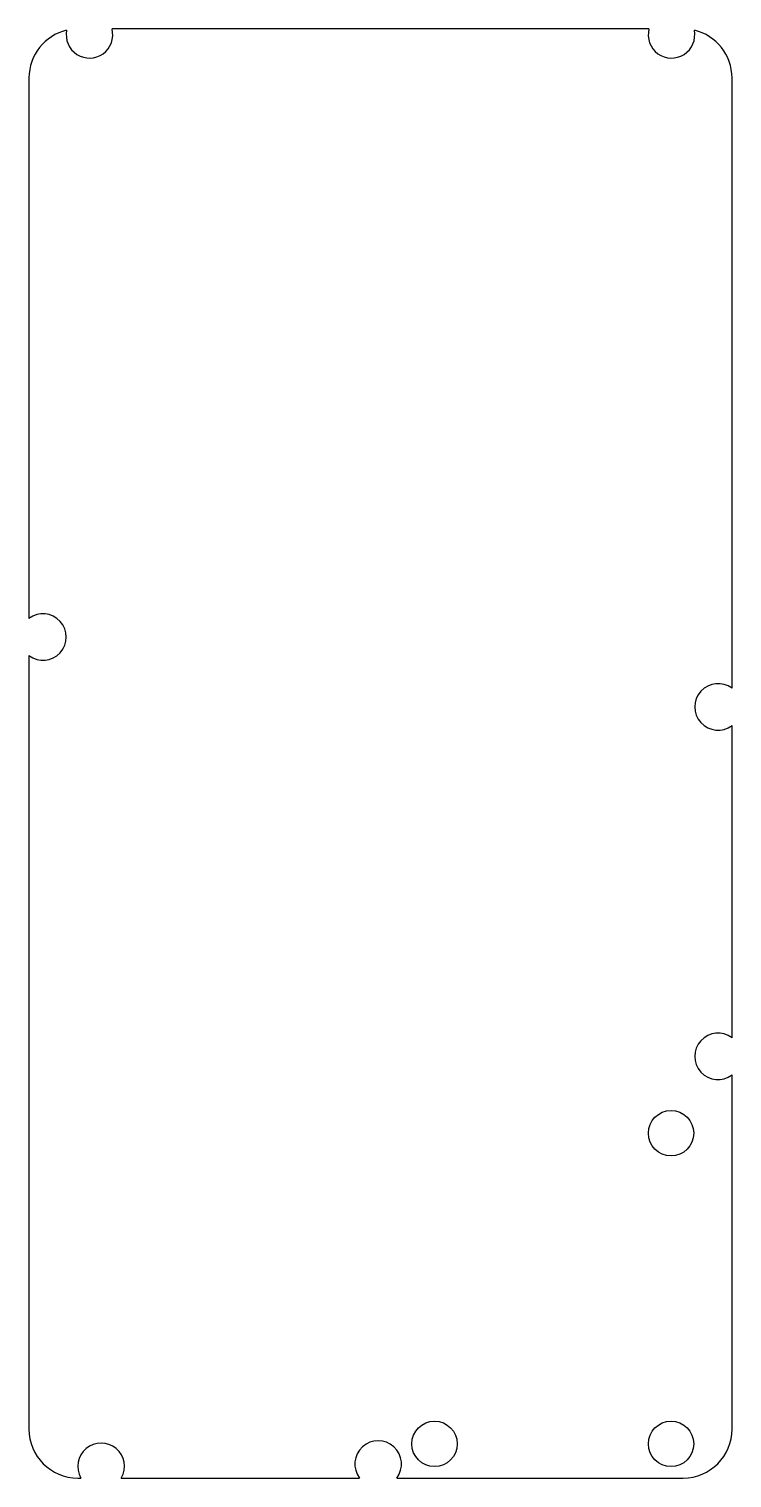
# Model space of a CAD drawing. Header units: millimetres. Extents: x -30 to 30, y -62 to 62.
import ezdxf

# ---------------------------------------------------------------- set-up
doc = ezdxf.new("R2010")
doc.units = ezdxf.units.MM

msp = doc.modelspace()

# ---------------------------------------------------------------- linework, layer by layer
for p, q in [((23.06, 62.2, 7.9), (-23.06, 62.2, 7.9)), ((-30.2, 58, 7.9), (-30.2, 11.6, 7.9)), ((30.2, 5.6, 7.9), (30.2, 58, 7.9)), ((-30.2, 8.4, 7.9), (-30.2, -58, 7.9)), ((30.2, -24.4, 7.9), (30.2, 2.4, 7.9)), ((30.2, -58, 7.9), (30.2, -27.6, 7.9)), ((-26, -62.2, 7.9), (-25.73, -62.2, 7.9)), ((-22.27, -62.2, 7.9), (-1.8, -62.2, 7.9)), ((1.4, -62.2, 7.9), (26, -62.2, 7.9))]:
    msp.add_line(p, q)
for centre in [(24.96, -32.6, 7.9), (4.64, -59.27, 7.9), (24.96, -59.27, 7.9)]:
    msp.add_circle(centre, 1.95)
for centre, radius, start, end in [((-25, 61.7, 7.9), 2, -191.1968, 14.4775), ((-26, 58, 7.9), 4.2, 103.2401, 180), ((25, 61.7, 7.9), 2, -194.4775, 11.1968), ((26, 58, 7.9), 4.2, 0, 76.7599), ((-29, 10, 7.9), 2, -126.8699, 126.8699), ((29, 4, 7.9), 2, 53.1301, 306.8699), ((29, -26, 7.9), 2, 53.1301, 306.8699), ((-26, -58, 7.9), 4.2, 180, 270), ((26, -58, 7.9), 4.2, -90, 0), ((-24, -61.2, 7.9), 2, -30, 210), ((-0.2, -61, 7.9), 2, -36.8699, 216.8699)]:
    msp.add_arc(centre, radius, start, end)

doc.saveas('drawing.dxf')
